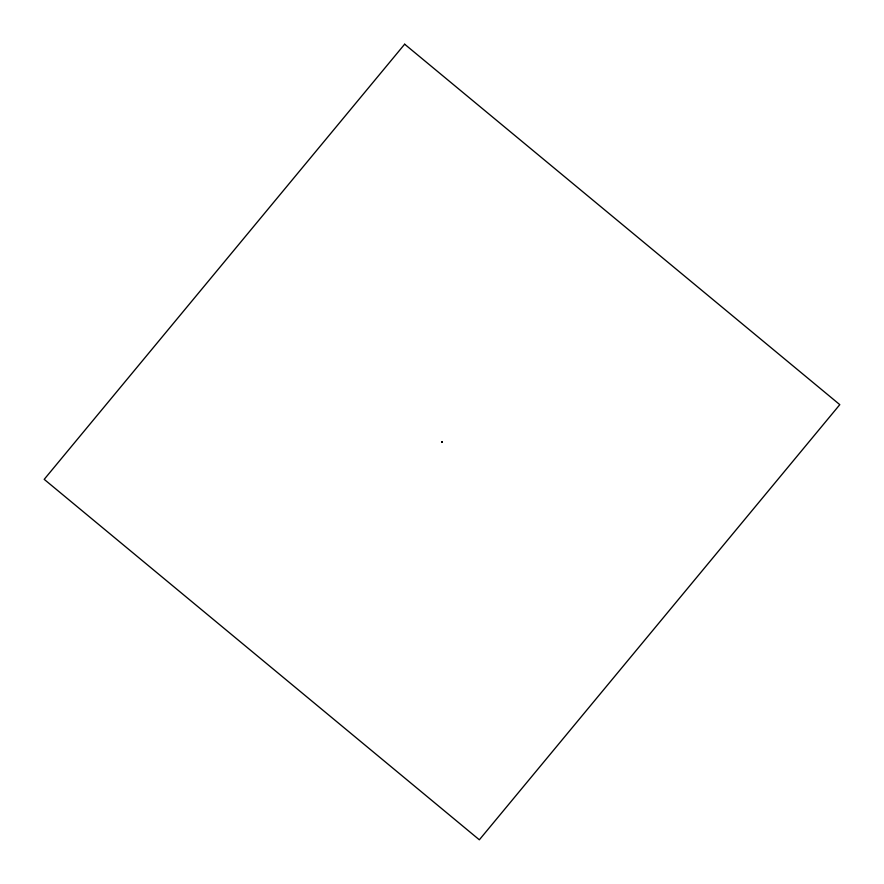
<?xml version="1.0" encoding="UTF-8"?>
<svg xmlns="http://www.w3.org/2000/svg" width="884" height="884" viewBox="0 0 884 884"><rect width="100%" height="100%" fill="white"/><g stroke="black" fill="none" stroke-linecap="round" stroke-linejoin="round"><path stroke-width="1.33" d="M441.635 442.431L442.365 441.569M442.376 442.21L441.779 441.823M404.651 44.2L44.2 479.349L479.349 839.8L839.8 404.651L404.651 44.2"/></g></svg>
